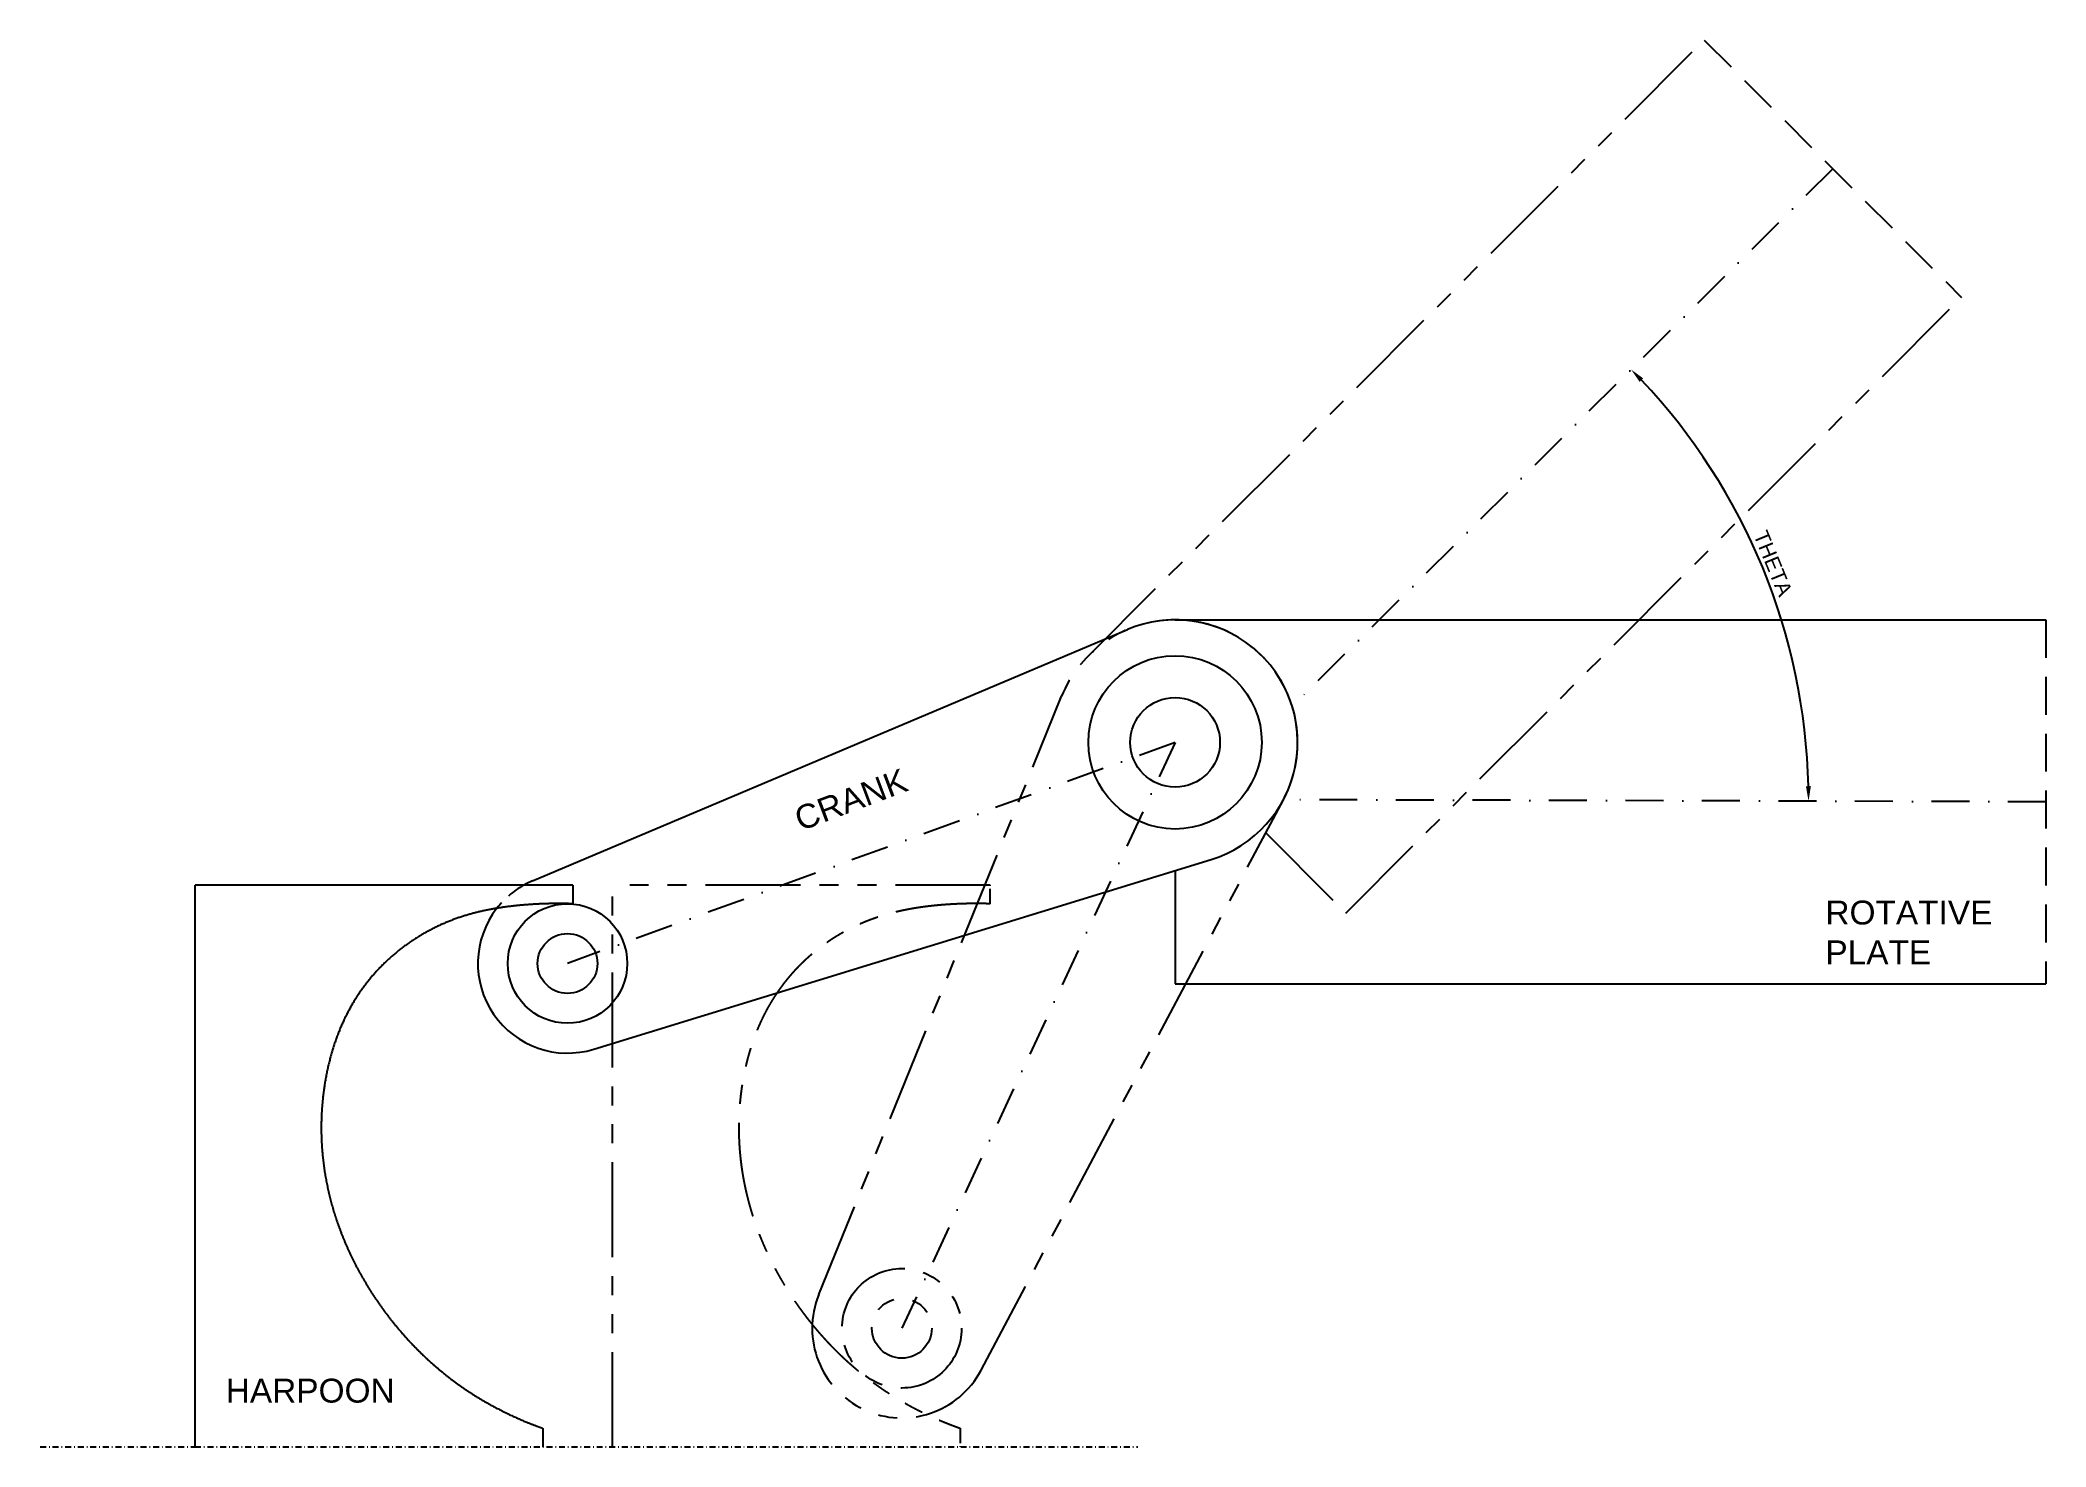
# Model space of a CAD drawing. Header units: millimetres. Extents: x 2685 to 3020, y 1448 to 1683.
import ezdxf

# ---------------------------------------------------------------- set-up
doc = ezdxf.new("R2010")
doc.units = ezdxf.units.MM
for name, pattern in [('FANTASMA2', [31.75, 15.875, -3.175, 3.175, -3.175, 3.175, -3.175]), ('FANTASMAX2', [5, 2.5, -0.5, 0.5, -0.5, 0.5, -0.5]), ('NASCOSTA', [9.525, 6.35, -3.175]), ('NASCOSTA2', [4.7625, 3.175, -1.5875]), ('TRATTOPUNTO2', [12.7, 6.35, -3.175, 0, -3.175]), ('TRATTOPUNTOX2', [2, 1, -0.5, 0, -0.5])]:
    doc.linetypes.add(name, pattern=pattern)
doc.styles.get("Standard").update_dxf_attribs({"font": 'arial.ttf'})
doc.dimstyles.new('ISO-25', dxfattribs={"dimtxt": 2.5, "dimasz": 2.5, "dimexe": 1.25, "dimexo": 0.625, "dimtad": 1, "dimtxsty": 'Standard', "dimcen": 2.5, "dimadec": 0, "dimazin": 0, "dimtfac": 1, "dimtmove": 0, "dimatfit": 3, "dimfxl": 1, "dimarcsym": 0})

# ---------------------------------------------------------------- blocks, each defined once
blk = doc.blocks.new('*D28')
at = {"color": 0, "lineweight": -2, "transparency": 16777216}
blk.add_arc((2878.4, 1555.89), 102.04, 1.2489, 43.4414, dxfattribs=at)
at = {"color": 0, "transparency": 16777216}
for points in [[(2952.19, 1625.77), (2952.79, 1626.35), (2950.75, 1627.85)], [(2980.84, 1558.12), (2980.01, 1558.11), (2980.45, 1555.61)]]:
    blk.add_solid(points, dxfattribs=at)
at = {"layer": 'Defpoints', "color": 0, "transparency": 16777216}
for p in [(2984.52, 1661.43), (2977.04, 1582.03), (2894.07, 1571.47), (2892.59, 1555.85), (3020.16, 1555.51)]:
    blk.add_point(p, dxfattribs=at)
at = {"color": 0, "transparency": 16777216, "insert": (2974.52, 1595.4), "char_height": 2.5, "attachment_point": 5, "rotation": 292.3452}
blk.add_mtext('THETA', dxfattribs=at)

msp = doc.modelspace()

# ---------------------------------------------------------------- linework, layer by layer
at = {"linetype": 'FANTASMA2'}
for p, q in [((2859.977, 1579.944), (2962.991, 1682.958)), ((2903.028, 1536.893), (3006.042, 1639.907)), ((2814.854, 1473.043), (2855.477, 1573.156)), ((2842.008, 1460.381), (2892.587, 1555.851)), ((2889.637, 1550.283), (2903.028, 1536.893)), ((2780.35, 1447.556), (2780.35, 1541.556)), ((2843.544, 1541.556), (2780.35, 1541.556))]:
    msp.add_line(p, q, dxfattribs=at)
at = {"linetype": 'NASCOSTA'}
for p, q in [((2962.991, 1682.958), (3006.042, 1639.907)), ((3020.157, 1585.948), (3020.157, 1525.065))]:
    msp.add_line(p, q, dxfattribs=at)
at = {"linetype": 'TRATTOPUNTO2'}
for p, q in [((2984.517, 1661.433), (2894.068, 1571.471)), ((2874.472, 1565.448), (2772.816, 1528.448)), ((2874.472, 1565.448), (2828.753, 1467.403)), ((3020.157, 1555.506), (2892.587, 1555.851))]:
    msp.add_line(p, q, dxfattribs=at)
at = {"linetype": 'Continuous'}
for p, q in [((2766.976, 1542.265), (2866.491, 1584.331)), ((2777.223, 1514.11), (2880.495, 1545.853)), ((2874.472, 1544.002), (2874.472, 1525.065))]:
    msp.add_line(p, q, dxfattribs=at)
for p, q in [((2874.472, 1585.948), (3020.157, 1585.948)), ((2710.498, 1447.556), (2710.498, 1541.556)), ((2773.692, 1541.556), (2710.498, 1541.556)), ((2773.692, 1541.556), (2773.692, 1538.436)), ((2874.472, 1525.065), (3020.157, 1525.065)), ((2768.673, 1450.676), (2768.673, 1447.556))]:
    msp.add_line(p, q)
at = {"linetype": 'FANTASMAX2'}
for p, q in [((2843.544, 1538.436), (2843.544, 1541.556)), ((2838.524, 1450.676), (2838.524, 1447.556))]:
    msp.add_line(p, q, dxfattribs=at)
at = {"linetype": 'TRATTOPUNTOX2'}
for p, q in [((2684.584, 1447.556), (2710.498, 1447.556)), ((2710.498, 1447.556), (2868.22, 1447.556))]:
    msp.add_line(p, q, dxfattribs=at)
at = {"linetype": 'Continuous'}
for centre, radius in [((2874.472, 1565.448), 14.5), ((2874.472, 1565.448), 14.5), ((2874.472, 1565.448), 7.5), ((2874.472, 1565.448), 7.5), ((2772.816, 1528.448), 10), ((2772.816, 1528.448), 5)]:
    msp.add_circle(centre, radius, dxfattribs=at)
at = {"linetype": 'FANTASMA2'}
for radius in [10, 5]:
    msp.add_circle((2828.753, 1467.403), radius, dxfattribs=at)
for centre, radius, start, end in [((2874.472, 1565.448), 20.5, 332.08578, 157.91422), ((2828.753, 1467.403), 15, 157.91422, 332.08578)]:
    msp.add_arc(centre, radius, start, end, dxfattribs=at)
at = {"linetype": 'Continuous'}
for centre, radius, start, end in [((2874.472, 1565.448), 20.5, 287.08578, 112.91422), ((2772.816, 1528.448), 15, 112.91422, 119.09025), ((2772.816, 1528.448), 15, 142.016, 287.08578)]:
    msp.add_arc(centre, radius, start, end, dxfattribs=at)
at = {"linetype": 'NASCOSTA2'}
msp.add_arc((2772.816, 1528.448), 15, 119.09025, 142.016, dxfattribs=at)
msp.add_open_spline([(2773.692, 1538.436), (2773.199, 1538.453), (2772.208, 1538.477), (2770.709, 1538.487), (2768.688, 1538.447), (2766.122, 1538.307), (2763.519, 1538.064), (2760.881, 1537.699), (2758.212, 1537.177), (2755.522, 1536.458), (2752.824, 1535.504), (2750.146, 1534.286), (2747.523, 1532.794), (2745.003, 1531.036), (2742.635, 1529.032), (2740.464, 1526.808), (2738.523, 1524.39), (2736.829, 1521.801), (2735.383, 1519.06), (2734.181, 1516.184), (2733.211, 1513.188), (2732.466, 1510.09), (2731.942, 1506.905), (2731.641, 1503.653), (2731.567, 1500.353), (2731.726, 1497.02), (2732.123, 1493.671), (2732.762, 1490.318), (2733.647, 1486.972), (2734.778, 1483.644), (2736.154, 1480.348), (2737.771, 1477.1), (2739.621, 1473.919), (2741.693, 1470.83), (2743.977, 1467.859), (2746.459, 1465.031), (2749.128, 1462.37), (2751.974, 1459.894), (2754.987, 1457.618), (2758.163, 1455.55), (2761.497, 1453.694), (2764.29, 1452.379), (2766.454, 1451.49), (2767.928, 1450.94), (2768.673, 1450.676)], degree=5)
at = {"linetype": 'FANTASMA2'}
msp.add_open_spline([(2843.544, 1538.436), (2843.05, 1538.453), (2842.059, 1538.477), (2840.561, 1538.487), (2838.539, 1538.447), (2835.974, 1538.307), (2833.371, 1538.064), (2830.733, 1537.699), (2828.064, 1537.177), (2825.373, 1536.458), (2822.676, 1535.504), (2819.997, 1534.286), (2817.374, 1532.794), (2814.855, 1531.036), (2812.487, 1529.032), (2810.316, 1526.808), (2808.375, 1524.39), (2806.68, 1521.801), (2805.235, 1519.06), (2804.032, 1516.184), (2803.062, 1513.188), (2802.317, 1510.09), (2801.793, 1506.905), (2801.493, 1503.653), (2801.419, 1500.353), (2801.577, 1497.02), (2801.974, 1493.671), (2802.614, 1490.318), (2803.498, 1486.972), (2804.63, 1483.644), (2806.006, 1480.348), (2807.622, 1477.1), (2809.472, 1473.919), (2811.545, 1470.83), (2813.829, 1467.859), (2816.311, 1465.031), (2818.98, 1462.37), (2821.825, 1459.894), (2824.839, 1457.618), (2828.014, 1455.55), (2831.349, 1453.694), (2834.141, 1452.379), (2836.306, 1451.49), (2837.78, 1450.94), (2838.524, 1450.676)], degree=5, dxfattribs=at)

# ---------------------------------------------------------------- texts
at = {"linetype": 'NASCOSTA', "insert": (2810.383, 1554.294), "char_height": 4, "attachment_point": 1, "rotation": 20.67018}
msp.add_mtext_dynamic_manual_height_columns('CRANK', width=3.90186, gutter_width=20, heights=[0], dxfattribs=at)
at = {"linetype": 'NASCOSTA', "char_height": 4, "attachment_point": 1}
for s, width, insert in [('ROTATIVE PLATE', 30.07791, (2983.271, 1538.972)), ('HARPOON', 2.16769, (2715.645, 1458.97))]:
    msp.add_mtext_dynamic_manual_height_columns(s, width=width, gutter_width=20, heights=[0], dxfattribs=dict(at, insert=insert))

# ---------------------------------------------------------------- dimensions: what is measured, and where the dimension line sits
dim = msp.add_angular_dim_2l(base=(2977.04, 1582.034), line1=((2984.517, 1661.433), (2894.068, 1571.471)), line2=((3020.157, 1555.506), (2892.587, 1555.851)), text='THETA', dimstyle='ISO-25')
dim.commit()
dim.dimension.update_dxf_attribs({"geometry": '*D28', "text_midpoint": (2974.518, 1595.398)})

doc.saveas('drawing.dxf')
